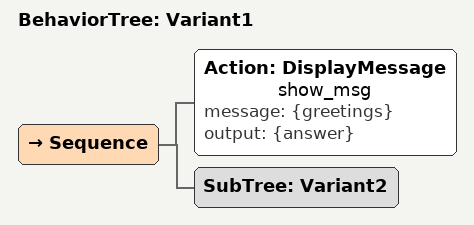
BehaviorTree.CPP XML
<?xml version="1.0" encoding="UTF-8"?>
<root>
 <include path = "variant2.xml"/>
 <BehaviorTree ID="Variant1" >
    <Sequence>
       <Action ID="DisplayMessage" name="show_msg" message="{greetings}" output ="{answer}"/>
       <SubTree ID = "Variant2"/>
    </Sequence>
 </BehaviorTree>
</root>
